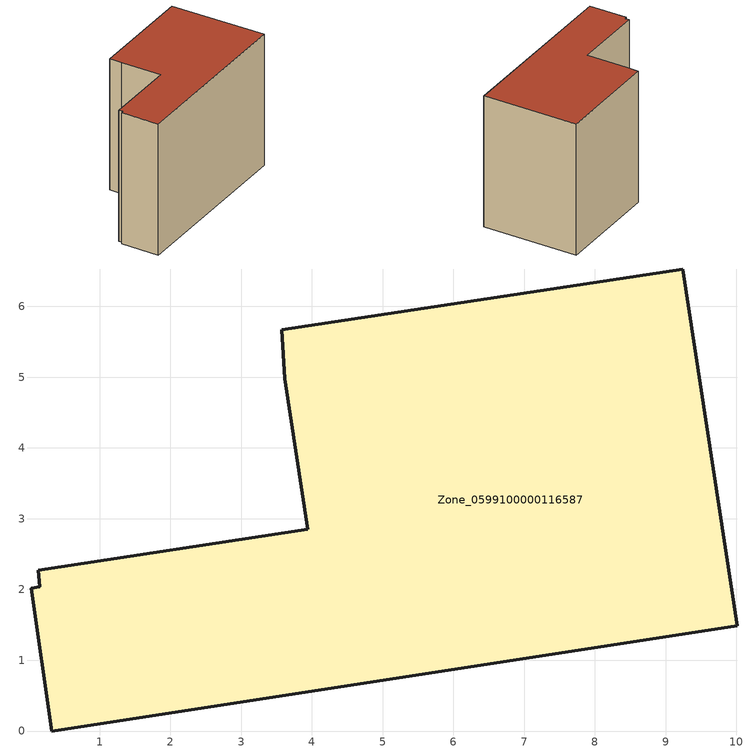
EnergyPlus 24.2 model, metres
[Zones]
Zone_0599100000116587
 floor ground (C_G): 0.14,2.27 3.94,2.85 3.61,4.98 3.57,5.67 9.24,6.53 10.01,1.49 0.32,0 0.03,2.02 0.15,2.04 z0
 wall outside (C_F): 0.03,2.02 0.32,0 10.01,1.49 9.24,6.53 3.57,5.67 3.61,4.98 3.94,2.85 0.14,2.27 0.15,2.04 0.03,2.02 z0:7.22
 roof outside (C_R): 3.94,2.85 0.14,2.27 0.15,2.04 0.03,2.02 0.32,0 10.01,1.49 9.24,6.53 3.57,5.67 3.61,4.98 z7.22
[BUILDING]
Pand.0599100000116587: North Axis=0; Terrain=City; Loads Convergence Tolerance Value=0.04; Temperature Convergence Tolerance Value=0.4; Solar Distribution=FullExterior; Maximum Number of Warmup Days=25; Minimum Number of Warmup Days=1
[Site:Location]
Rotterdam.The.Hague.AP_ZH_NLD Design_Conditions: Latitude=51.96; Longitude=4.45; Time Zone=1; Elevation=-4.5
[SITE:GROUNDTEMPERATURE:BUILDINGSURFACE]
18, 18, 18, 18, 18, 18, 18, 18, 18, 18, 18, 18
[MATERIAL] Thermal Absorptance=0.9; Solar Absorptance=0.7; Visible Absorptance=0.7
Name | Roughness | Thickness | Conductivity | Density | Specific Heat
G.TI.1946 | MediumSmooth | 0.15 | 1 | 540 | 1210
F.TI.1946 | Rough | 0.3 | 0.857143 | 1920 | 840
R.TI.1946 | MediumRough | 0.2 | 0.1 | 1500 | 1000
[CONSTRUCTION]
C_G: G.TI.1946
C_F: F.TI.1946
C_R: R.TI.1946
[ZONE]
Zone_0599100000116587: Type=1; Multiplier=1; Ceiling Height=Autocalculate; Volume=Autocalculate; Floor Area=autocalculate; Part of Total Floor Area=Yes
[ZONEINFILTRATION:DESIGNFLOWRATE]
Infil_Zone_0599100000116587: Zone or ZoneList or Space or SpaceList=Zone_0599100000116587; Schedule=AlwaysOn; Design Flow Rate Calculation Method=Flow/Area; Flow Rate per Floor Area=0.003; Constant Term Coefficient=1; Temperature Term Coefficient=0; Velocity Term Coefficient=0; Velocity Squared Term Coefficient=0
[HVACTEMPLATE:ZONE:IDEALLOADSAIRSYSTEM]
Zone_0599100000116587: Maximum Heating Supply Air Temperature=50; Minimum Cooling Supply Air Temperature=13; Maximum Heating Supply Air Humidity Ratio=0.0156; Minimum Cooling Supply Air Humidity Ratio=0.0077; Heating Limit=NoLimit; Cooling Limit=NoLimit; Dehumidification Control Type=ConstantSensibleHeatRatio; Cooling Sensible Heat Ratio=0.7; Dehumidification Setpoint=60; Humidification Control Type=None; Humidification Setpoint=30; Outdoor Air Method=None; Outdoor Air Flow Rate per Person=0.00944; Outdoor Air Flow Rate per Zone Floor Area=0; Outdoor Air Flow Rate per Zone=0; Demand Controlled Ventilation Type=None; Outdoor Air Economizer Type=NoEconomizer; Heat Recovery Type=None; Sensible Heat Recovery Effectiveness=0.7; Latent Heat Recovery Effectiveness=0.65
[ZONECONTROL:THERMOSTAT]
ThermostatControl_Zone_0599100000116587: Zone or ZoneList=Zone_0599100000116587; Control Type Schedule=DualSetpointControlType; Control 1=Thermostat_Zone_0599100000116587; Temperature Difference Between Cutout And Setpoint=0
[THERMOSTATSETPOINT:DUALSETPOINT]
Thermostat_Zone_0599100000116587: Heating Setpoint Temperature Schedule=HeatingSetpoint_Zone_0599100000116587; Cooling Setpoint Temperature Schedule=CoolingSetpoint_Zone_0599100000116587
[SCHEDULE:COMPACT]
HeatingSetpoint_Zone_0599100000116587: Through: 12/31, For: AllDays, Until: 24:00, 21
CoolingSetpoint_Zone_0599100000116587: Through: 12/31, For: AllDays, Until: 24:00, 24
DualSetpointControlType: Through: 12/31, For: AllDays, Until: 24:00, 4
AlwaysOn: Through: 12/31, For: AllDays, Until: 24:00, 1
